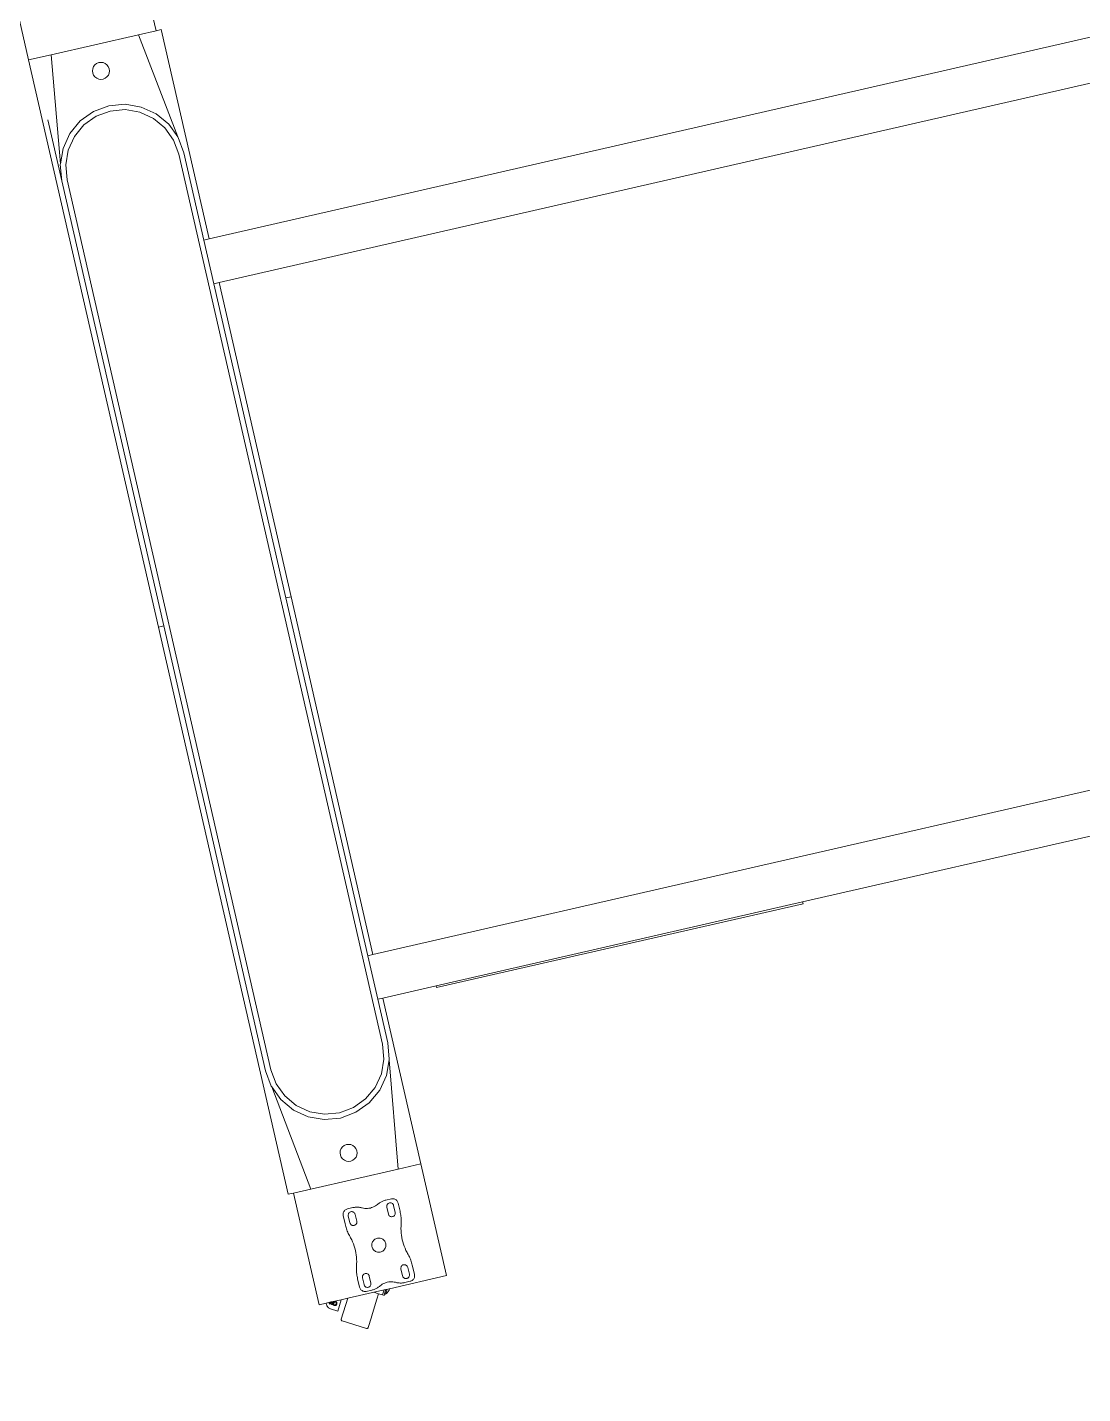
# Model space of a CAD drawing. Header units: millimetres. Extents: x 1667 to 847943, y 724 to 1832625.
# Drawn here: x 600235 to 600825, y 717435 to 718199 of the extents above; entities that cross this region are included whole.
import ezdxf

# ---------------------------------------------------------------- set-up
doc = ezdxf.new("R2010")
doc.units = ezdxf.units.MM
doc.linetypes.add('CENTER', pattern=[2, 1.25, -0.25, 0.25, -0.25])
for name, color, linetype, lineweight in [('DIMENSION_MOFA', 66, 'CENTER', 15), ('FURNITURE_MOFA', 46, 'Continuous', 5), ('HATCH', 8, 'Continuous', 0)]:
    doc.layers.add(name, color=color, linetype=linetype, lineweight=lineweight)
doc.layers.add('HATCH_LIGHT_MOFA', color=7, linetype='Continuous', lineweight=5, true_color=0x5b5b5b)

# ---------------------------------------------------------------- blocks, each defined once
blk = doc.blocks.new('Walk-through Body Scanner pl')
at = {"layer": 'FURNITURE_MOFA'}
for p, q in [((1435.18, 1277.71), (1435.18, 1213.71)), ((1508.18, 1213.71), (1508.18, 1277.71)), ((1435.18, 1213.71), (1448.18, 1213.71)), ((1435.18, 1213.71), (1435.18, 888.71)), ((1439.53, 1153.14), (1448.18, 1213.71)), ((1448.18, 1213.71), (1498.18, 1213.71)), ((1506.83, 1153.14), (1498.18, 1213.71)), ((1498.18, 1213.71), (1508.18, 1213.71)), ((1508.18, 1213.71), (1511.18, 1213.71)), ((1511.18, 1093.71), (1511.18, 1213.71)), ((1468.41, 1198.52), (1468.52, 1199.76)), ((1468.62, 1197.29), (1468.41, 1198.52)), ((1468.52, 1199.76), (1468.95, 1200.93)), ((1468.95, 1200.93), (1469.67, 1201.95)), ((1469.67, 1201.95), (1470.63, 1202.75)), ((1470.63, 1202.75), (1471.76, 1203.27)), ((1471.76, 1203.27), (1472.99, 1203.48)), ((1474.23, 1203.37), (1472.99, 1203.48)), ((1474.23, 1203.37), (1475.4, 1202.94)), ((1475.4, 1202.94), (1476.42, 1202.22)), ((1476.42, 1202.22), (1477.22, 1201.26)), ((1477.22, 1201.26), (1477.74, 1200.13)), ((1477.74, 1200.13), (1477.95, 1198.9)), ((1477.95, 1198.9), (1477.84, 1197.66)), ((1469.14, 1196.16), (1468.62, 1197.29)), ((1469.94, 1195.2), (1469.14, 1196.16)), ((1470.96, 1194.48), (1469.94, 1195.2)), ((1472.13, 1194.05), (1470.96, 1194.48)), ((1473.37, 1193.94), (1472.13, 1194.05)), ((1474.6, 1194.15), (1473.37, 1193.94)), ((1475.73, 1194.67), (1474.6, 1194.15)), ((1476.69, 1195.47), (1475.73, 1194.67)), ((1477.41, 1196.49), (1476.69, 1195.47)), ((1477.84, 1197.66), (1477.41, 1196.49)), ((1438.18, 1178.71), (1438.18, 1143.71)), ((1455.68, 1174.02), (1464.12, 1177.52)), ((1464.12, 1177.52), (1473.18, 1178.71)), ((1464.9, 1174.62), (1473.18, 1175.71)), ((1473.18, 1178.71), (1482.24, 1177.52)), ((1473.18, 1175.71), (1481.46, 1174.62)), ((1482.24, 1177.52), (1490.68, 1174.02)), ((1442.87, 1161.21), (1448.43, 1168.46)), ((1448.43, 1168.46), (1455.68, 1174.02)), ((1450.55, 1166.34), (1457.18, 1171.42)), ((1457.18, 1171.42), (1464.9, 1174.62)), ((1481.46, 1174.62), (1489.18, 1171.42)), ((1489.18, 1171.42), (1495.81, 1166.34)), ((1490.68, 1174.02), (1497.93, 1168.46)), ((1497.93, 1168.46), (1503.49, 1161.21)), ((1439.53, 1153.14), (1442.87, 1161.21)), ((1445.47, 1159.71), (1450.55, 1166.34)), ((1495.81, 1166.34), (1500.89, 1159.71)), ((1503.49, 1161.21), (1506.83, 1153.14)), ((1439.37, 1152.77), (1438.18, 1143.71)), ((1439.53, 1153.14), (1439.37, 1152.77)), ((1442.27, 1151.99), (1445.47, 1159.71)), ((1500.89, 1159.71), (1504.09, 1151.99)), ((1506.99, 1152.77), (1506.83, 1153.14)), ((1508.18, 1143.71), (1506.99, 1152.77)), ((1441.18, 1143.71), (1442.27, 1151.99)), ((1504.09, 1151.99), (1505.18, 1143.71)), ((1438.18, 1143.71), (1438.18, 888.71)), ((1441.18, 633.71), (1441.18, 1143.71)), ((1505.18, 1143.71), (1505.18, 633.71)), ((1508.18, 1143.71), (1508.18, 1093.71)), ((1511.18, 1093.71), (1508.18, 1093.71)), ((1508.18, 1093.71), (1508.18, 1068.71)), ((1511.18, 1093.71), (2024.63, 1093.71)), ((1511.18, 1068.71), (1508.18, 1068.71)), ((1508.18, 1068.71), (1508.18, 888.71)), ((1511.18, 888.71), (1511.18, 1068.71)), ((2265.18, 1068.71), (1511.18, 1068.71)), ((1435.18, 888.71), (1435.18, 563.71)), ((1438.18, 888.71), (1435.18, 888.71)), ((1438.18, 888.71), (1438.18, 633.71)), ((1511.18, 888.71), (1508.18, 888.71)), ((1508.18, 888.71), (1508.18, 683.71)), ((1511.18, 683.71), (1511.18, 888.71)), ((1508.18, 683.71), (1511.18, 683.71)), ((1508.18, 683.71), (1508.18, 658.71)), ((1511.18, 683.71), (2265.18, 683.71)), ((1508.18, 658.71), (1511.18, 658.71)), ((1508.18, 658.71), (1508.18, 633.71)), ((1511.18, 563.71), (1511.18, 658.71)), ((1511.18, 658.71), (1541.73, 658.71)), ((1541.73, 658.71), (1751.73, 658.71)), ((1541.73, 658.71), (1541.73, 657.71)), ((1541.73, 657.71), (1751.73, 657.71)), ((1751.73, 658.71), (1751.73, 657.71)), ((2265.18, 658.71), (1751.73, 658.71)), ((1439.37, 624.65), (1438.18, 633.71)), ((1442.27, 625.43), (1441.18, 633.71)), ((1505.18, 633.71), (1504.09, 625.43)), ((1508.18, 633.71), (1506.99, 624.65)), ((1439.53, 624.28), (1439.37, 624.65)), ((1439.53, 624.28), (1448.18, 563.71)), ((1442.87, 616.21), (1439.53, 624.28)), ((1445.47, 617.71), (1442.27, 625.43)), ((1506.83, 624.28), (1498.18, 563.71)), ((1504.09, 625.43), (1500.89, 617.71)), ((1506.83, 624.28), (1503.49, 616.21)), ((1506.99, 624.65), (1506.83, 624.28)), ((1448.43, 608.96), (1442.87, 616.21)), ((1450.55, 611.08), (1445.47, 617.71)), ((1457.18, 606), (1450.55, 611.08)), ((1495.81, 611.08), (1489.18, 606)), ((1500.89, 617.71), (1495.81, 611.08)), ((1503.49, 616.21), (1497.93, 608.96)), ((1455.68, 603.4), (1448.43, 608.96)), ((1464.12, 599.9), (1455.68, 603.4)), ((1464.9, 602.8), (1457.18, 606)), ((1489.18, 606), (1481.46, 602.8)), ((1490.68, 603.4), (1482.24, 599.9)), ((1497.93, 608.96), (1490.68, 603.4)), ((1473.18, 598.71), (1464.12, 599.9)), ((1473.18, 601.71), (1464.9, 602.8)), ((1481.46, 602.8), (1473.18, 601.71)), ((1482.24, 599.9), (1473.18, 598.71)), ((1468.52, 579.76), (1468.95, 580.93)), ((1468.95, 580.93), (1469.67, 581.95)), ((1469.67, 581.95), (1470.63, 582.75)), ((1470.63, 582.75), (1471.76, 583.27)), ((1471.76, 583.27), (1472.99, 583.48)), ((1472.99, 583.48), (1474.23, 583.37)), ((1474.23, 583.37), (1475.4, 582.94)), ((1475.4, 582.94), (1476.42, 582.22)), ((1476.42, 582.22), (1477.22, 581.26)), ((1477.22, 581.26), (1477.74, 580.13)), ((1477.74, 580.13), (1477.95, 578.9)), ((1468.41, 578.52), (1468.52, 579.76)), ((1468.62, 577.29), (1468.41, 578.52)), ((1469.14, 576.16), (1468.62, 577.29)), ((1469.94, 575.2), (1469.14, 576.16)), ((1470.96, 574.48), (1469.94, 575.2)), ((1472.13, 574.05), (1470.96, 574.48)), ((1472.13, 574.05), (1473.37, 573.94)), ((1474.6, 574.15), (1473.37, 573.94)), ((1475.73, 574.67), (1474.6, 574.15)), ((1476.69, 575.47), (1475.73, 574.67)), ((1477.41, 576.49), (1476.69, 575.47)), ((1477.84, 577.66), (1477.41, 576.49)), ((1477.95, 578.9), (1477.84, 577.66)), ((1438.18, 563.71), (1435.18, 563.71)), ((1448.18, 563.71), (1438.18, 563.71)), ((1438.18, 563.71), (1438.18, 499.71)), ((1498.18, 563.71), (1448.18, 563.71)), ((1511.18, 563.71), (1498.18, 563.71)), ((1511.18, 499.71), (1511.18, 563.71)), ((1462.4, 545.22), (1462.43, 545.63)), ((1462.4, 540.49), (1462.4, 545.22)), ((1462.43, 545.63), (1462.51, 546.03)), ((1462.51, 546.03), (1462.64, 546.42)), ((1462.64, 546.42), (1462.83, 546.79)), ((1462.83, 546.79), (1463.05, 547.13)), ((1463.05, 547.13), (1463.33, 547.44)), ((1463.33, 547.44), (1463.64, 547.72)), ((1463.64, 547.72), (1463.98, 547.95)), ((1463.98, 547.95), (1464.35, 548.13)), ((1464.35, 548.13), (1464.74, 548.26)), ((1464.74, 548.26), (1465.14, 548.34)), ((1465.14, 548.34), (1465.55, 548.37)), ((1465.19, 544.77), (1465.16, 544.43)), ((1465.16, 544.43), (1465.16, 540.49)), ((1465.28, 545.1), (1465.19, 544.77)), ((1465.42, 545.41), (1465.28, 545.1)), ((1465.62, 545.7), (1465.42, 545.41)), ((1465.55, 548.37), (1468.7, 548.37)), ((1465.86, 545.94), (1465.62, 545.7)), ((1466.14, 546.13), (1465.86, 545.94)), ((1466.46, 546.28), (1466.14, 546.13)), ((1466.79, 546.37), (1466.46, 546.28)), ((1467.13, 546.4), (1466.79, 546.37)), ((1467.47, 546.37), (1467.13, 546.4)), ((1467.8, 546.28), (1467.47, 546.37)), ((1468.11, 546.13), (1467.8, 546.28)), ((1468.39, 545.94), (1468.11, 546.13)), ((1468.64, 545.7), (1468.39, 545.94)), ((1468.83, 545.41), (1468.64, 545.7)), ((1468.7, 548.37), (1469.14, 548.36)), ((1468.98, 545.1), (1468.83, 545.41)), ((1469.07, 544.77), (1468.98, 545.1)), ((1469.1, 544.43), (1469.07, 544.77)), ((1469.1, 540.49), (1469.1, 544.43)), ((1469.14, 548.36), (1469.58, 548.33)), ((1469.58, 548.33), (1470.01, 548.29)), ((1470.01, 548.29), (1470.45, 548.22)), ((1470.45, 548.22), (1470.88, 548.14)), ((1470.88, 548.14), (1471.31, 548.04)), ((1471.31, 548.04), (1471.73, 547.92)), ((1471.73, 547.92), (1472.14, 547.79)), ((1472.14, 547.79), (1472.55, 547.64)), ((1472.55, 547.64), (1472.96, 547.47)), ((1472.96, 547.47), (1473.36, 547.28)), ((1473.36, 547.28), (1473.74, 547.08)), ((1473.74, 547.08), (1474.44, 546.76)), ((1474.44, 546.76), (1475.15, 546.49)), ((1475.15, 546.49), (1475.88, 546.28)), ((1475.88, 546.28), (1476.63, 546.13)), ((1476.63, 546.13), (1477.39, 546.04)), ((1477.39, 546.04), (1478.15, 546)), ((1478.15, 546), (1478.92, 546.04)), ((1478.92, 546.04), (1479.68, 546.13)), ((1479.68, 546.13), (1480.42, 546.28)), ((1480.42, 546.28), (1481.16, 546.49)), ((1481.16, 546.49), (1481.87, 546.76)), ((1481.87, 546.76), (1482.57, 547.08)), ((1482.57, 547.08), (1482.95, 547.28)), ((1482.95, 547.28), (1483.35, 547.47)), ((1483.35, 547.47), (1483.76, 547.64)), ((1483.76, 547.64), (1484.17, 547.79)), ((1484.17, 547.79), (1484.58, 547.92)), ((1484.58, 547.92), (1485, 548.04)), ((1485, 548.04), (1485.43, 548.14)), ((1485.43, 548.14), (1485.86, 548.22)), ((1485.86, 548.22), (1486.29, 548.29)), ((1486.29, 548.29), (1486.73, 548.33)), ((1486.73, 548.33), (1487.17, 548.36)), ((1487.17, 548.36), (1487.61, 548.37)), ((1487.24, 544.77), (1487.21, 544.43)), ((1487.21, 544.43), (1487.21, 540.49)), ((1487.33, 545.1), (1487.24, 544.77)), ((1487.48, 545.41), (1487.33, 545.1)), ((1487.67, 545.7), (1487.48, 545.41)), ((1487.61, 548.37), (1490.76, 548.37)), ((1487.92, 545.94), (1487.67, 545.7)), ((1488.2, 546.13), (1487.92, 545.94)), ((1488.51, 546.28), (1488.2, 546.13)), ((1488.84, 546.37), (1488.51, 546.28)), ((1489.18, 546.4), (1488.84, 546.37)), ((1489.52, 546.37), (1489.18, 546.4)), ((1489.85, 546.28), (1489.52, 546.37)), ((1490.17, 546.13), (1489.85, 546.28)), ((1490.45, 545.94), (1490.17, 546.13)), ((1490.69, 545.7), (1490.45, 545.94)), ((1490.89, 545.41), (1490.69, 545.7)), ((1490.76, 548.37), (1491.17, 548.34)), ((1491.03, 545.1), (1490.89, 545.41)), ((1491.12, 544.77), (1491.03, 545.1)), ((1491.15, 544.43), (1491.12, 544.77)), ((1491.15, 540.49), (1491.15, 544.43)), ((1491.17, 548.34), (1491.57, 548.26)), ((1491.57, 548.26), (1491.96, 548.13)), ((1491.96, 548.13), (1492.33, 547.95)), ((1492.33, 547.95), (1492.67, 547.72)), ((1492.67, 547.72), (1492.98, 547.44)), ((1492.98, 547.44), (1493.26, 547.13)), ((1493.26, 547.13), (1493.48, 546.79)), ((1493.48, 546.79), (1493.67, 546.42)), ((1493.67, 546.42), (1493.8, 546.03)), ((1493.8, 546.03), (1493.88, 545.63)), ((1493.88, 545.63), (1493.91, 545.22)), ((1493.91, 545.22), (1493.91, 540.49)), ((1462.41, 539.79), (1462.4, 540.49)), ((1462.44, 539.09), (1462.41, 539.79)), ((1462.49, 538.39), (1462.44, 539.09)), ((1462.55, 537.69), (1462.49, 538.39)), ((1462.63, 537), (1462.55, 537.69)), ((1462.73, 536.3), (1462.63, 537)), ((1462.85, 535.61), (1462.73, 536.3)), ((1462.99, 534.92), (1462.85, 535.61)), ((1463.14, 534.24), (1462.99, 534.92)), ((1463.31, 533.56), (1463.14, 534.24)), ((1465.16, 540.49), (1465.19, 540.15)), ((1465.19, 540.15), (1465.28, 539.82)), ((1465.28, 539.82), (1465.42, 539.51)), ((1465.42, 539.51), (1465.62, 539.23)), ((1465.62, 539.23), (1465.86, 538.98)), ((1465.86, 538.98), (1466.14, 538.79)), ((1466.14, 538.79), (1466.46, 538.64)), ((1466.46, 538.64), (1466.79, 538.55)), ((1466.79, 538.55), (1467.13, 538.52)), ((1467.13, 538.52), (1467.47, 538.55)), ((1467.47, 538.55), (1467.8, 538.64)), ((1467.8, 538.64), (1468.11, 538.79)), ((1468.11, 538.79), (1468.39, 538.98)), ((1468.39, 538.98), (1468.64, 539.23)), ((1468.64, 539.23), (1468.83, 539.51)), ((1468.83, 539.51), (1468.98, 539.82)), ((1468.98, 539.82), (1469.07, 540.15)), ((1469.07, 540.15), (1469.1, 540.49)), ((1487.21, 540.49), (1487.24, 540.15)), ((1487.24, 540.15), (1487.33, 539.82)), ((1487.33, 539.82), (1487.48, 539.51)), ((1487.48, 539.51), (1487.67, 539.23)), ((1487.67, 539.23), (1487.92, 538.98)), ((1487.92, 538.98), (1488.2, 538.79)), ((1488.2, 538.79), (1488.51, 538.64)), ((1488.51, 538.64), (1488.84, 538.55)), ((1488.84, 538.55), (1489.18, 538.52)), ((1489.18, 538.52), (1489.52, 538.55)), ((1489.52, 538.55), (1489.85, 538.64)), ((1489.85, 538.64), (1490.17, 538.79)), ((1490.17, 538.79), (1490.45, 538.98)), ((1490.45, 538.98), (1490.69, 539.23)), ((1490.69, 539.23), (1490.89, 539.51)), ((1490.89, 539.51), (1491.03, 539.82)), ((1491.03, 539.82), (1491.12, 540.15)), ((1491.12, 540.15), (1491.15, 540.49)), ((1493.17, 534.24), (1493, 533.56)), ((1493.32, 534.92), (1493.17, 534.24)), ((1493.46, 535.61), (1493.32, 534.92)), ((1493.58, 536.3), (1493.46, 535.61)), ((1493.68, 537), (1493.58, 536.3)), ((1493.76, 537.69), (1493.68, 537)), ((1493.82, 538.39), (1493.76, 537.69)), ((1493.87, 539.09), (1493.82, 538.39)), ((1493.9, 539.79), (1493.87, 539.09)), ((1493.91, 540.49), (1493.9, 539.79)), ((1463.5, 532.88), (1463.31, 533.56)), ((1463.71, 532.21), (1463.5, 532.88)), ((1464.03, 530.99), (1463.71, 532.21)), ((1464.29, 529.76), (1464.03, 530.99)), ((1464.5, 528.51), (1464.29, 529.76)), ((1464.65, 527.26), (1464.5, 528.51)), ((1464.74, 526), (1464.65, 527.26)), ((1474.83, 526.85), (1474.58, 526.39)), ((1475.13, 527.26), (1474.83, 526.85)), ((1475.49, 527.64), (1475.13, 527.26)), ((1475.89, 527.96), (1475.49, 527.64)), ((1476.33, 528.23), (1475.89, 527.96)), ((1476.8, 528.44), (1476.33, 528.23)), ((1477.29, 528.58), (1476.8, 528.44)), ((1477.8, 528.66), (1477.29, 528.58)), ((1478.31, 528.68), (1477.8, 528.66)), ((1478.83, 528.62), (1478.31, 528.68)), ((1479.33, 528.5), (1478.83, 528.62)), ((1479.81, 528.31), (1479.33, 528.5)), ((1480.26, 528.07), (1479.81, 528.31)), ((1480.68, 527.76), (1480.26, 528.07)), ((1481.05, 527.41), (1480.68, 527.76)), ((1481.37, 527.01), (1481.05, 527.41)), ((1481.64, 526.57), (1481.37, 527.01)), ((1491.66, 527.26), (1491.57, 526)), ((1491.81, 528.51), (1491.66, 527.26)), ((1492.02, 529.76), (1491.81, 528.51)), ((1492.28, 530.99), (1492.02, 529.76)), ((1492.6, 532.21), (1492.28, 530.99)), ((1492.81, 532.88), (1492.6, 532.21)), ((1493, 533.56), (1492.81, 532.88)), ((1464.03, 518.49), (1464.29, 519.72)), ((1464.29, 519.72), (1464.5, 520.97)), ((1464.5, 520.97), (1464.65, 522.22)), ((1464.65, 522.22), (1464.74, 523.48)), ((1464.77, 524.74), (1464.74, 526)), ((1464.74, 523.48), (1464.77, 524.74)), ((1474.27, 525.41), (1474.22, 524.9)), ((1474.22, 524.9), (1474.23, 524.39)), ((1474.23, 524.39), (1474.31, 523.88)), ((1474.4, 525.91), (1474.27, 525.41)), ((1474.31, 523.88), (1474.46, 523.38)), ((1474.58, 526.39), (1474.4, 525.91)), ((1474.46, 523.38), (1474.67, 522.91)), ((1474.67, 522.91), (1474.94, 522.47)), ((1474.94, 522.47), (1475.26, 522.07)), ((1475.26, 522.07), (1475.63, 521.72)), ((1475.63, 521.72), (1476.05, 521.41)), ((1476.05, 521.41), (1476.5, 521.17)), ((1476.5, 521.17), (1476.98, 520.98)), ((1476.98, 520.98), (1477.48, 520.86)), ((1477.48, 520.86), (1477.99, 520.81)), ((1477.99, 520.81), (1478.51, 520.82)), ((1478.51, 520.82), (1479.02, 520.9)), ((1479.02, 520.9), (1479.51, 521.04)), ((1479.51, 521.04), (1479.98, 521.25)), ((1479.98, 521.25), (1480.42, 521.52)), ((1480.42, 521.52), (1480.82, 521.85)), ((1480.82, 521.85), (1481.18, 522.22)), ((1481.18, 522.22), (1481.48, 522.63)), ((1481.48, 522.63), (1481.73, 523.09)), ((1481.85, 526.1), (1481.64, 526.57)), ((1481.73, 523.09), (1481.91, 523.57)), ((1482, 525.6), (1481.85, 526.1)), ((1481.91, 523.57), (1482.03, 524.07)), ((1482.08, 525.1), (1482, 525.6)), ((1482.03, 524.07), (1482.09, 524.58)), ((1482.09, 524.58), (1482.08, 525.1)), ((1491.57, 526), (1491.54, 524.74)), ((1491.54, 524.74), (1491.57, 523.48)), ((1491.57, 523.48), (1491.66, 522.22)), ((1491.66, 522.22), (1491.81, 520.97)), ((1491.81, 520.97), (1492.02, 519.72)), ((1492.02, 519.72), (1492.28, 518.49)), ((1462.49, 511.09), (1462.55, 511.79)), ((1462.55, 511.79), (1462.63, 512.49)), ((1462.63, 512.49), (1462.73, 513.18)), ((1462.73, 513.18), (1462.85, 513.87)), ((1462.85, 513.87), (1462.99, 514.56)), ((1462.99, 514.56), (1463.14, 515.24)), ((1463.14, 515.24), (1463.31, 515.92)), ((1463.31, 515.92), (1463.5, 516.6)), ((1463.5, 516.6), (1463.71, 517.27)), ((1463.71, 517.27), (1464.03, 518.49)), ((1492.28, 518.49), (1492.6, 517.27)), ((1492.6, 517.27), (1492.81, 516.6)), ((1492.81, 516.6), (1493, 515.92)), ((1493, 515.92), (1493.17, 515.24)), ((1493.17, 515.24), (1493.32, 514.56)), ((1493.32, 514.56), (1493.46, 513.87)), ((1493.46, 513.87), (1493.58, 513.18)), ((1493.58, 513.18), (1493.68, 512.49)), ((1493.68, 512.49), (1493.76, 511.79)), ((1493.76, 511.79), (1493.82, 511.09)), ((1462.4, 508.99), (1462.41, 509.69)), ((1462.4, 504.26), (1462.4, 508.99)), ((1462.43, 503.85), (1462.4, 504.26)), ((1462.41, 509.69), (1462.44, 510.39)), ((1462.51, 503.45), (1462.43, 503.85)), ((1462.44, 510.39), (1462.49, 511.09)), ((1465.19, 509.33), (1465.16, 508.99)), ((1465.16, 508.99), (1465.16, 505.05)), ((1465.16, 505.05), (1465.19, 504.71)), ((1465.28, 509.66), (1465.19, 509.33)), ((1465.19, 504.71), (1465.28, 504.38)), ((1465.42, 509.97), (1465.28, 509.66)), ((1465.28, 504.38), (1465.42, 504.07)), ((1465.62, 510.25), (1465.42, 509.97)), ((1465.62, 503.79), (1465.42, 504.07)), ((1465.86, 510.5), (1465.62, 510.25)), ((1465.86, 503.54), (1465.62, 503.79)), ((1466.14, 510.69), (1465.86, 510.5)), ((1466.46, 510.84), (1466.14, 510.69)), ((1466.79, 510.93), (1466.46, 510.84)), ((1467.13, 510.96), (1466.79, 510.93)), ((1467.47, 510.93), (1467.13, 510.96)), ((1467.8, 510.84), (1467.47, 510.93)), ((1468.11, 510.69), (1467.8, 510.84)), ((1468.39, 510.5), (1468.11, 510.69)), ((1468.64, 510.25), (1468.39, 510.5)), ((1468.64, 503.79), (1468.39, 503.54)), ((1468.83, 509.97), (1468.64, 510.25)), ((1468.83, 504.07), (1468.64, 503.79)), ((1468.98, 509.66), (1468.83, 509.97)), ((1468.83, 504.07), (1468.98, 504.38)), ((1469.07, 509.33), (1468.98, 509.66)), ((1468.98, 504.38), (1469.07, 504.71)), ((1469.1, 508.99), (1469.07, 509.33)), ((1469.07, 504.71), (1469.1, 505.05)), ((1469.1, 505.05), (1469.1, 508.99)), ((1487.24, 509.33), (1487.21, 508.99)), ((1487.21, 508.99), (1487.21, 505.05)), ((1487.21, 505.05), (1487.24, 504.71)), ((1487.33, 509.66), (1487.24, 509.33)), ((1487.24, 504.71), (1487.33, 504.38)), ((1487.48, 509.97), (1487.33, 509.66)), ((1487.33, 504.38), (1487.48, 504.07)), ((1487.67, 510.25), (1487.48, 509.97)), ((1487.48, 504.07), (1487.67, 503.79)), ((1487.92, 510.5), (1487.67, 510.25)), ((1487.92, 503.54), (1487.67, 503.79)), ((1488.2, 510.69), (1487.92, 510.5)), ((1488.51, 510.84), (1488.2, 510.69)), ((1488.84, 510.93), (1488.51, 510.84)), ((1489.18, 510.96), (1488.84, 510.93)), ((1489.52, 510.93), (1489.18, 510.96)), ((1489.85, 510.84), (1489.52, 510.93)), ((1490.17, 510.69), (1489.85, 510.84)), ((1490.45, 510.5), (1490.17, 510.69)), ((1490.69, 510.25), (1490.45, 510.5)), ((1490.69, 503.79), (1490.45, 503.54)), ((1490.89, 509.97), (1490.69, 510.25)), ((1490.69, 503.79), (1490.89, 504.07)), ((1491.03, 509.66), (1490.89, 509.97)), ((1490.89, 504.07), (1491.03, 504.38)), ((1491.12, 509.33), (1491.03, 509.66)), ((1491.03, 504.38), (1491.12, 504.71)), ((1491.15, 508.99), (1491.12, 509.33)), ((1491.12, 504.71), (1491.15, 505.05)), ((1491.15, 505.05), (1491.15, 508.99)), ((1493.88, 503.85), (1493.8, 503.45)), ((1493.82, 511.09), (1493.87, 510.39)), ((1493.87, 510.39), (1493.9, 509.69)), ((1493.91, 504.26), (1493.88, 503.85)), ((1493.9, 509.69), (1493.91, 508.99)), ((1493.91, 508.99), (1493.91, 504.26)), ((1438.18, 499.71), (1442.31, 499.71)), ((1442.23, 499), (1442.26, 499.44)), ((1442.26, 498.56), (1442.23, 499)), ((1442.26, 499.44), (1442.31, 499.71)), ((1442.34, 498.12), (1442.26, 498.56)), ((1444.31, 499.71), (1442.31, 499.71)), ((1442.49, 497.71), (1442.34, 498.12)), ((1442.68, 497.31), (1442.49, 497.71)), ((1442.93, 496.94), (1442.68, 497.31)), ((1443.22, 496.61), (1442.93, 496.94)), ((1443.55, 496.32), (1443.22, 496.61)), ((1443.91, 496.08), (1443.55, 496.32)), ((1444.31, 499.71), (1443.84, 498.9)), ((1443.84, 498.9), (1444.14, 498.73)), ((1443.91, 496.08), (1447.54, 493.98)), ((1444.14, 498.73), (1445.65, 499.71)), ((1444.64, 499.71), (1444.31, 499.71)), ((1444.33, 499.17), (1444.64, 499.71)), ((1445.15, 499.71), (1444.33, 499.17)), ((1445.15, 499.71), (1444.64, 499.71)), ((1445.87, 499.71), (1445.01, 498.23)), ((1445.01, 498.23), (1445.26, 498.08)), ((1445.65, 499.71), (1445.15, 499.71)), ((1445.26, 498.08), (1446.2, 499.71)), ((1445.87, 499.71), (1445.65, 499.71)), ((1446.2, 499.71), (1445.87, 499.71)), ((1445.93, 498.44), (1445.9, 498.22)), ((1445.9, 498.22), (1445.92, 498.01)), ((1445.92, 498.01), (1445.98, 497.81)), ((1446, 498.67), (1445.93, 498.44)), ((1445.98, 497.81), (1446.08, 497.64)), ((1446.12, 498.91), (1446, 498.67)), ((1446.08, 497.64), (1446.22, 497.49)), ((1446.27, 499.13), (1446.12, 498.91)), ((1450.88, 499.71), (1446.2, 499.71)), ((1446.21, 498.21), (1446.24, 498.38)), ((1446.21, 498.06), (1446.21, 498.21)), ((1446.25, 497.92), (1446.21, 498.06)), ((1446.22, 497.49), (1446.4, 497.37)), ((1446.24, 498.38), (1446.3, 498.56)), ((1446.31, 497.79), (1446.25, 497.92)), ((1446.44, 499.31), (1446.27, 499.13)), ((1446.3, 498.56), (1446.39, 498.75)), ((1446.41, 497.69), (1446.31, 497.79)), ((1446.39, 498.75), (1446.51, 498.93)), ((1446.4, 497.37), (1446.6, 497.28)), ((1446.53, 497.6), (1446.41, 497.69)), ((1446.61, 499.45), (1446.44, 499.31)), ((1446.51, 498.93), (1446.64, 499.07)), ((1446.67, 497.54), (1446.53, 497.6)), ((1446.6, 497.28), (1446.8, 497.23)), ((1446.8, 499.53), (1446.61, 499.45)), ((1446.64, 499.07), (1446.77, 499.18)), ((1446.81, 497.51), (1446.67, 497.54)), ((1446.77, 499.18), (1446.9, 499.26)), ((1446.99, 499.58), (1446.8, 499.53)), ((1446.8, 497.23), (1447, 497.23)), ((1446.95, 497.51), (1446.81, 497.51)), ((1446.9, 499.26), (1447.04, 499.3)), ((1447.09, 497.55), (1446.95, 497.51)), ((1447.19, 499.57), (1446.99, 499.58)), ((1447, 497.23), (1447.2, 497.27)), ((1447.04, 499.3), (1447.18, 499.3)), ((1447.23, 497.62), (1447.09, 497.55)), ((1447.18, 499.3), (1447.32, 499.27)), ((1447.39, 499.53), (1447.19, 499.57)), ((1447.2, 497.27), (1447.38, 497.36)), ((1447.36, 497.73), (1447.23, 497.62)), ((1447.32, 499.27), (1447.46, 499.21)), ((1447.48, 497.88), (1447.36, 497.73)), ((1447.38, 497.36), (1447.56, 497.49)), ((1447.59, 499.43), (1447.39, 499.53)), ((1447.46, 499.21), (1447.59, 499.12)), ((1447.6, 498.05), (1447.48, 497.88)), ((1447.56, 493.97), (1450.88, 499.71)), ((1447.56, 497.49), (1447.72, 497.67)), ((1447.77, 499.31), (1447.59, 499.43)), ((1447.59, 499.12), (1447.68, 499.01)), ((1447.69, 498.24), (1447.6, 498.05)), ((1447.68, 499.01), (1447.75, 498.89)), ((1447.76, 498.42), (1447.69, 498.24)), ((1447.72, 497.67), (1447.87, 497.9)), ((1447.75, 498.89), (1447.78, 498.75)), ((1447.79, 498.59), (1447.76, 498.42)), ((1447.92, 499.16), (1447.77, 499.31)), ((1447.78, 498.75), (1447.79, 498.59)), ((1447.87, 497.9), (1447.99, 498.14)), ((1448.02, 498.99), (1447.92, 499.16)), ((1447.99, 498.14), (1448.07, 498.37)), ((1448.08, 498.8), (1448.02, 498.99)), ((1448.07, 498.37), (1448.09, 498.59)), ((1448.09, 498.59), (1448.08, 498.8)), ((1454.6, 499.69), (1448.5, 489.12)), ((1454.6, 499.69), (1450.88, 499.71)), ((1475.48, 499.64), (1454.6, 499.69)), ((1462.64, 503.06), (1462.51, 503.45)), ((1462.83, 502.69), (1462.64, 503.06)), ((1463.05, 502.35), (1462.83, 502.69)), ((1463.33, 502.04), (1463.05, 502.35)), ((1463.64, 501.76), (1463.33, 502.04)), ((1463.98, 501.54), (1463.64, 501.76)), ((1464.35, 501.35), (1463.98, 501.54)), ((1464.74, 501.22), (1464.35, 501.35)), ((1465.14, 501.14), (1464.74, 501.22)), ((1465.55, 501.11), (1465.14, 501.14)), ((1468.7, 501.11), (1465.55, 501.11)), ((1466.14, 503.35), (1465.86, 503.54)), ((1466.46, 503.2), (1466.14, 503.35)), ((1466.79, 503.11), (1466.46, 503.2)), ((1467.13, 503.08), (1466.79, 503.11)), ((1467.47, 503.11), (1467.13, 503.08)), ((1467.8, 503.2), (1467.47, 503.11)), ((1468.11, 503.35), (1467.8, 503.2)), ((1468.39, 503.54), (1468.11, 503.35)), ((1468.7, 501.11), (1469.14, 501.12)), ((1469.14, 501.12), (1469.58, 501.15)), ((1471.97, 498.28), (1469.5, 499.71)), ((1469.58, 501.15), (1470.01, 501.2)), ((1470.01, 501.2), (1470.45, 501.26)), ((1470.41, 495.57), (1471.97, 498.28)), ((1470.45, 501.26), (1470.88, 501.34)), ((1470.88, 501.34), (1471.31, 501.44)), ((1471.73, 501.56), (1471.31, 501.44)), ((1472.14, 501.69), (1471.73, 501.56)), ((1474.02, 497.1), (1471.97, 498.28)), ((1472.55, 501.84), (1472.14, 501.69)), ((1472.96, 502.01), (1472.55, 501.84)), ((1473.36, 502.2), (1472.96, 502.01)), ((1473.74, 502.4), (1473.36, 502.2)), ((1474.44, 502.73), (1473.74, 502.4)), ((1475.48, 499.64), (1474.02, 497.1)), ((1474.02, 497.1), (1474.7, 496.71)), ((1475.15, 502.99), (1474.44, 502.73)), ((1475.16, 497.5), (1474.7, 496.71)), ((1475.88, 503.2), (1475.15, 502.99)), ((1475.16, 497.5), (1476.44, 499.71)), ((1475.16, 497.5), (1475.68, 497.2)), ((1475.48, 499.64), (1475.53, 499.71)), ((1478.58, 499.68), (1475.48, 499.64)), ((1475.68, 497.2), (1475.72, 497.27)), ((1477.13, 499.71), (1475.72, 497.27)), ((1475.97, 497.31), (1475.72, 497.27)), ((1476.63, 503.35), (1475.88, 503.2)), ((1476.25, 497.43), (1475.97, 497.31)), ((1476.53, 497.57), (1476.25, 497.43)), ((1476.79, 497.73), (1476.53, 497.57)), ((1477.39, 503.45), (1476.63, 503.35)), ((1477.05, 497.91), (1476.79, 497.73)), ((1477.29, 498.09), (1477.05, 497.91)), ((1477.52, 498.3), (1477.29, 498.09)), ((1478.15, 503.48), (1477.39, 503.45)), ((1477.74, 498.51), (1477.52, 498.3)), ((1477.95, 498.74), (1477.74, 498.51)), ((1478.14, 498.99), (1477.95, 498.74)), ((1478.32, 499.24), (1478.14, 498.99)), ((1478.92, 503.45), (1478.15, 503.48)), ((1478.48, 499.5), (1478.32, 499.24)), ((1478.5, 499.53), (1478.58, 499.68)), ((1478.58, 499.68), (1478.6, 499.71)), ((1511.18, 499.71), (1478.58, 499.68)), ((1479.68, 503.35), (1478.92, 503.45)), ((1480.42, 503.2), (1479.68, 503.35)), ((1481.16, 502.99), (1480.42, 503.2)), ((1481.87, 502.73), (1481.16, 502.99)), ((1482.57, 502.4), (1481.87, 502.73)), ((1482.95, 502.2), (1482.57, 502.4)), ((1483.35, 502.01), (1482.95, 502.2)), ((1483.76, 501.84), (1483.35, 502.01)), ((1484.17, 501.69), (1483.76, 501.84)), ((1484.58, 501.56), (1484.17, 501.69)), ((1485, 501.44), (1484.58, 501.56)), ((1485.43, 501.34), (1485, 501.44)), ((1485.86, 501.26), (1485.43, 501.34)), ((1486.29, 501.2), (1485.86, 501.26)), ((1486.73, 501.15), (1486.29, 501.2)), ((1487.17, 501.12), (1486.73, 501.15)), ((1487.61, 501.11), (1487.17, 501.12)), ((1490.76, 501.11), (1487.61, 501.11)), ((1488.2, 503.35), (1487.92, 503.54)), ((1488.51, 503.2), (1488.2, 503.35)), ((1488.84, 503.11), (1488.51, 503.2)), ((1489.18, 503.08), (1488.84, 503.11)), ((1489.52, 503.11), (1489.18, 503.08)), ((1489.85, 503.2), (1489.52, 503.11)), ((1490.17, 503.35), (1489.85, 503.2)), ((1490.45, 503.54), (1490.17, 503.35)), ((1491.17, 501.14), (1490.76, 501.11)), ((1491.57, 501.22), (1491.17, 501.14)), ((1491.96, 501.35), (1491.57, 501.22)), ((1492.33, 501.54), (1491.96, 501.35)), ((1492.67, 501.76), (1492.33, 501.54)), ((1492.98, 502.04), (1492.67, 501.76)), ((1493.26, 502.35), (1492.98, 502.04)), ((1493.48, 502.69), (1493.26, 502.35)), ((1493.67, 503.06), (1493.48, 502.69)), ((1493.8, 503.45), (1493.67, 503.06)), ((1448.39, 488.73), (1448.42, 488.93)), ((1448.42, 488.52), (1448.39, 488.73)), ((1448.42, 488.93), (1448.5, 489.12)), ((1448.5, 488.33), (1448.42, 488.52)), ((1465.19, 486.53), (1470.41, 495.57)), ((1470.38, 495.58), (1470.41, 495.57)), ((1448.62, 488.17), (1448.5, 488.33)), ((1448.78, 488.04), (1448.62, 488.17)), ((1448.78, 488.04), (1461.06, 480.96)), ((1461.25, 480.88), (1461.06, 480.96)), ((1461.45, 480.85), (1461.25, 480.88)), ((1461.66, 480.88), (1461.45, 480.85)), ((1461.85, 480.96), (1461.66, 480.88)), ((1462.01, 481.08), (1461.85, 480.96)), ((1462.14, 481.25), (1462.01, 481.08)), ((1465.09, 486.35), (1462.14, 481.25)), ((1465.09, 486.35), (1465.11, 486.46)), ((1465.19, 486.53), (1465.11, 486.46))]:
    blk.add_line(p, q, dxfattribs=at)
blk = doc.blocks.new('ff')
at = {"layer": 'HATCH_LIGHT_MOFA'}
h = blk.add_hatch(dxfattribs=at)
h.set_pattern_fill('GRASS', color=256, scale=5, angle=360)
h.set_pattern_definition([(90, (-746942.95, -566114.3), (-89.802561, 89.802561), [23.8125, -155.792622]), (45, (-746942.95, -566114.3), (-89.802561, 89.802561), [23.8125, -103.1875]), (135, (-746942.95, -566114.3), (-89.802561, -89.802561), [23.8125, -103.1875])])
h.paths.add_polyline_path([(-49.312, -104.464, -0.7611614), (2255.103, 14413.956), (14712.346, 14412.149), (14712.31, 14162.149), (2269.239, 14163.954, 0.7772311), (340.668, 0), (0, 0), (0, -91.751), (-41.032, -91.751, -0.0000746), (-43.1, -90.81)])
at = {"rotation": 360}
blk.add_blockref('Walk-through Body Scanner pl', (1924.672, -1777.711), dxfattribs=at)
blk = doc.blocks.new('zw$DA95')
at = {"layer": 'HATCH', "lineweight": 0}
h = blk.add_hatch(dxfattribs=at)
h.set_pattern_fill('HONEY', color=256, scale=50)
h.set_pattern_definition([(0, (578863.07, 599741.72), (238.125, 137.481532), [158.75, -317.5]), (120, (578863.07, 599741.72), (-238.125, 137.481533), [158.75, -317.5]), (60, (578863.07, 599741.72), (5e-07, 274.963065), [-317.5, 158.75])])
h.paths.add_polyline_path([(-36963.99, -8326.66, -0.775075), (-38247.29, 7261.16), (-26079.48, 10047.14, -0.277348), (-19181.71, 7781.05, 0.101878), (-17129.81, 6203.44), (-16999.4, 5633.89, -0.115345), (-19533.66, 7477.14, 0.277335), (-25976.02, 9593.79), (-38118.38, 6813.64, 0.761236), (-37121.15, -7824.06), (-37028.73, -8043.89)])

msp = doc.modelspace()

# ---------------------------------------------------------------- block references
at = {"layer": 'DIMENSION_MOFA', "rotation": 12.89632932256583}
msp.add_blockref('ff', (596835.137, 717980.215), dxfattribs=at)

# ---------------------------------------------------------------- next in the draw order: block references
msp.add_blockref('zw$DA95', (633936.771, 725705.715))

doc.saveas('drawing.dxf')
